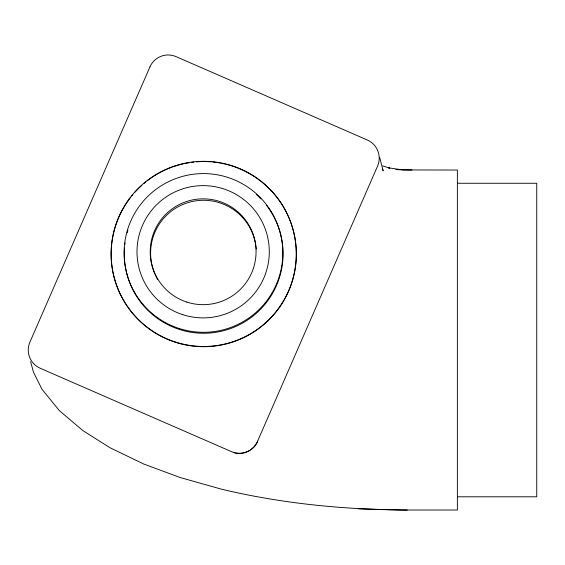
<?xml version="1.0" encoding="UTF-8"?>
<svg xmlns="http://www.w3.org/2000/svg" width="565" height="565" viewBox="0 0 565 565"><rect width="100%" height="100%" fill="white"/><g stroke="black" fill="none" stroke-linecap="round" stroke-linejoin="round"><path stroke-width="0.85" d="M257.76 441.11C254.186 450.277 243.31 455.56 233.896 452.699M457.375 183.265L536.75 183.265L536.75 496.79L457.375 496.79M395.846 169.627L411.956 170.037M30.602 361.664L33.476 372.187L42.022 389.327L59.396 410.656L82.758 430.509L109.928 447.692L143.651 463.992L180.214 477.545L221.784 489.255C282.514 503.747 344.904 509.701 407.252 510.026M402.287 169.938L457.375 170.037L457.375 510.026L401.065 510.026L358.288 508.839M401.814 169.754L388.522 167.847L389.666 168.144L382.689 165.877M382.35 168.441L383.169 170.884L379.687 157.451M154.895 274.074A52.919 52.905 -14.5 0 1 188.724 202.383A52.919 52.905 -14.5 0 1 255.747 244.723M255.874 245.577A52.919 52.905 -14.5 0 1 256.263 249.017M157.6 279.491A52.919 52.905 -14.5 0 1 156.364 277.21M155.982 276.433A52.919 52.905 -14.5 0 1 155.241 274.865M274.413 217.85A79.375 79.361 -14.5 0 1 184.169 330.815L179.176 329.374A79.375 79.361 -14.5 0 1 124.639 261.002M124.568 260.14A79.375 79.361 -14.5 0 1 124.54 248.028M124.872 244.581A79.375 79.361 -14.5 0 1 125.091 242.865M127.203 232.702A79.375 79.361 -14.5 0 1 127.937 230.209M256.538 194.671A79.375 79.361 -14.5 0 1 258.452 196.429M259.074 197.03A79.375 79.361 -14.5 0 1 260.903 198.873M266.553 205.427A79.375 79.361 -14.5 0 1 274.018 217.08M263.876 183.724A92.589 92.575 -14.5 0 1 281.575 304.288A92.589 92.575 -14.5 0 1 164.429 337.941A92.589 92.575 -14.5 0 1 115.43 226.367M115.698 225.541A92.589 92.575 -14.5 0 1 130.614 197.383M131.687 196.02A92.589 92.575 -14.5 0 1 132.782 194.685M135.056 192.072A92.589 92.575 -14.5 0 1 141.794 185.348M143.75 183.639A92.589 92.575 -14.5 0 1 145.749 181.979M147.105 180.913A92.589 92.575 -14.5 0 1 166.4 169.429M167.198 169.083A92.589 92.575 -14.5 0 1 172.021 167.162M172.841 166.873A92.589 92.575 -14.5 0 1 183.646 163.765M184.494 163.582A92.589 92.575 -14.5 0 1 189.6 162.642M191.316 162.395A92.589 92.575 -14.5 0 1 193.894 162.084M196.479 161.844A92.589 92.575 -14.5 0 1 211.183 161.851M212.906 162.007A92.589 92.575 -14.5 0 1 219.764 162.946M220.618 163.101A92.589 92.575 -14.5 0 1 225.696 164.189M226.537 164.401A92.589 92.575 -14.5 0 1 242.823 170.199M243.607 170.566A92.589 92.575 -14.5 0 1 254.172 176.478M254.9 176.951A92.589 92.575 -14.5 0 1 263.219 183.166M149.951 66.889L29.91 342.122A19.824 19.817 0 0 0 40.164 368.239L231.396 451.605A19.824 19.817 0 0 0 257.52 441.35L377.561 166.117A19.824 19.817 0 0 0 367.299 140L176.068 56.634A19.824 19.817 0 0 0 149.951 66.889M178.936 328.427A79.375 79.361 -14.5 0 0 281.088 236.424A79.375 79.361 -14.5 0 0 150.332 193.979A79.375 79.361 -14.5 0 0 178.936 328.427M186.796 302.077A52.919 52.905 -14.5 0 0 254.9 240.739A52.919 52.905 -14.5 0 0 167.727 212.44A52.919 52.905 -14.5 0 0 186.796 302.077M175.094 341.945A92.589 92.575 -14.5 0 0 294.259 234.623A92.589 92.575 -14.5 0 0 141.73 185.108A92.589 92.575 -14.5 0 0 175.094 341.945M182.707 314.656A66.147 66.133 -14.5 0 0 267.838 237.985A66.147 66.133 -14.5 0 0 158.878 202.616A66.147 66.133 -14.5 0 0 182.707 314.656"/></g></svg>
